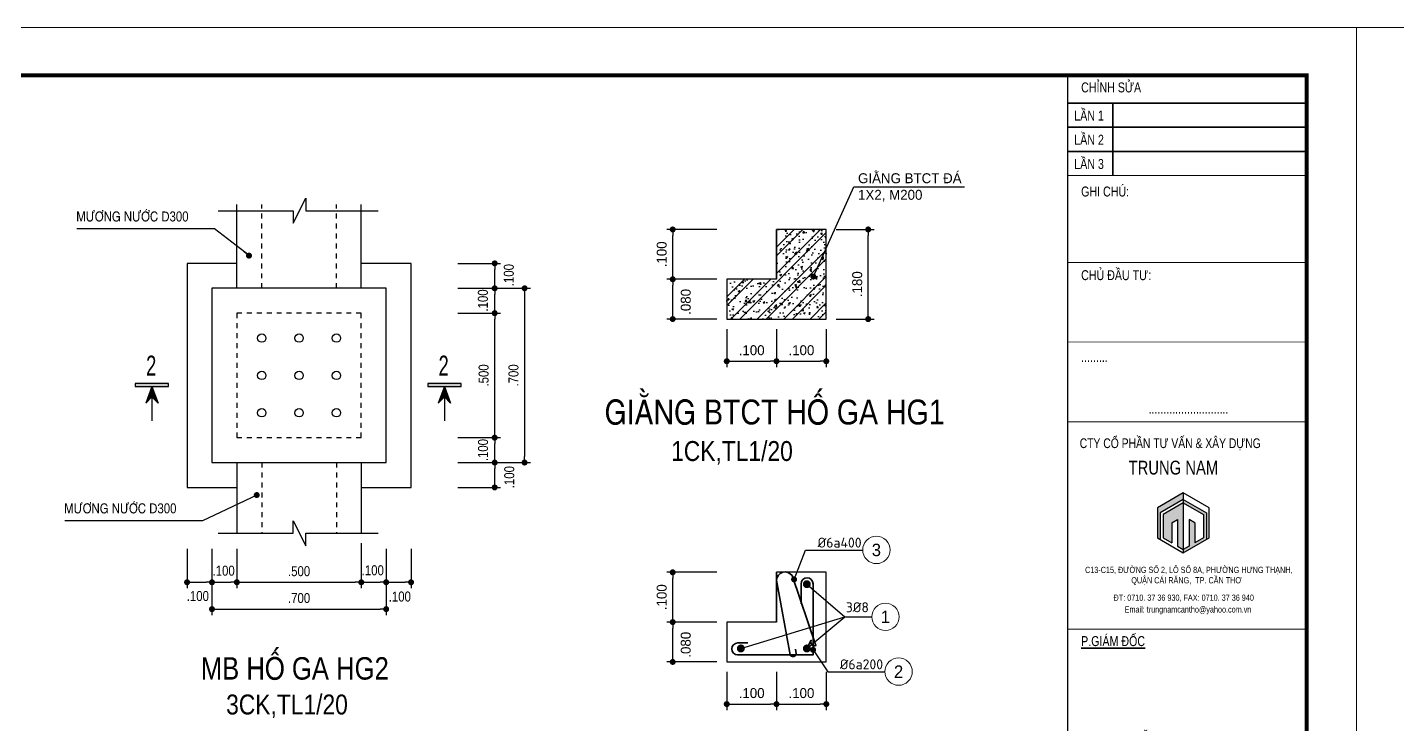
# Model space of a CAD drawing. Header units: millimetres. Extents: x -341 to 79, y 65 to 137.
# Drawn here: x -199.92 to -172.39, y 80.32 to 94.32 of the extents above; entities that cross this region are included whole.
import ezdxf
from ezdxf.enums import TextEntityAlignment as Align

# ---------------------------------------------------------------- set-up
doc = ezdxf.new("R2010")
doc.units = ezdxf.units.MM
doc.header["$LTSCALE"] = 0.3
doc.header["$MEASUREMENT"] = 0
doc.linetypes.add('HIDDEN', pattern=[0.375, 0.25, -0.125])
doc.layers.get('0').update_dxf_attribs({"linetype": 'CONTINUOUS', "lineweight": 13})
doc.layers.get('DEFPOINTS').update_dxf_attribs({"linetype": 'CONTINUOUS', "lineweight": 13})
for name, color, linetype, lineweight in [('CAYXANH', 84, 'CONTINUOUS', 9), ('KICH THUOC', 1, 'CONTINUOUS', 9), ('N_THUA', 8, 'CONTINUOUS', 9), ('THOATNUOC', 4, 'CONTINUOUS', 35)]:
    doc.layers.add(name, color=color, linetype=linetype, lineweight=lineweight)
for name, color, linetype in [('COBAN 61', 61, 'CONTINUOUS'), ('DIM252', 8, 'CONTINUOUS'), ('HATCH', 8, 'CONTINUOUS'), ('LAYER 7', 7, 'CONTINUOUS'), ('LAYER1', 1, 'CONTINUOUS'), ('Layer10', 6, 'CONTINUOUS'), ('LAYER5', 5, 'CONTINUOUS'), ('LAYER7', 7, 'CONTINUOUS'), ('LAYER8', 8, 'CONTINUOUS')]:
    doc.layers.add(name, color=color, linetype=linetype)
doc.styles.add('AVO', font='VAVON.TTF')
doc.styles.add('HELVE-KT', font='VHELVCN.TTF')
doc.styles.add('ISO', font='isocpeur.ttf')
doc.styles.add('VNI - HELVE', font='VBOOKMN.TTF', dxfattribs={"width": 0.8})
doc.styles.add('VNIHC2', font='VHELVCN.TTF', dxfattribs={"width": 0.8})
doc.dimstyles.new('1-20', dxfattribs={"dimtxt": 0.2, "dimasz": 0.12, "dimexe": 0.12, "dimexo": 0.2, "dimgap": 0.12, "dimtad": 1, "dimdec": 3, "dimlfac": 0.2, "dimzin": 4, "dimdsep": 46, "dimtxsty": 'HELVE-KT', "dimblk1": 'DOT', "dimblk2": 'DOT', "dimsah": 1, "dimcen": -0.18, "dimadec": 3, "dimazin": 0, "dimtfac": 1, "dimtdec": 3, "dimtmove": 2, "dimatfit": 3, "dimldrblk": 'DOT', "dimfxl": 0, "dimtolj": 1, "dimtzin": 4, "dimarcsym": 0})
doc.dimstyles.new('1-400', dxfattribs={"dimtxt": 0.2, "dimasz": 0.12, "dimexe": 0.12, "dimexo": 0.2, "dimgap": 0.12, "dimtad": 1, "dimdec": 3, "dimlfac": 4, "dimzin": 4, "dimdsep": 46, "dimtxsty": 'HELVE-KT', "dimblk1": 'DOT', "dimblk2": 'DOT', "dimsah": 1, "dimcen": -0.18, "dimadec": 3, "dimazin": 0, "dimtfac": 1, "dimtdec": 3, "dimtmove": 2, "dimatfit": 3, "dimldrblk": 'DOT', "dimfxl": 0, "dimtolj": 1, "dimtzin": 4, "dimarcsym": 0})
doc.dimstyles.new('Copy of 1-10', dxfattribs={"dimtxt": 0.2, "dimasz": 0.12, "dimexe": 0.12, "dimexo": 0.2, "dimgap": 0.12, "dimtad": 1, "dimdec": 3, "dimlfac": 0.1, "dimzin": 4, "dimdsep": 46, "dimtxsty": 'Standard', "dimblk1": 'DOT', "dimblk2": 'DOT', "dimsah": 1, "dimcen": -0.18, "dimadec": 3, "dimazin": 0, "dimtfac": 1, "dimtdec": 3, "dimtmove": 2, "dimatfit": 3, "dimldrblk": 'DOT', "dimfxl": 0, "dimtolj": 1, "dimtzin": 4, "dimarcsym": 0})

# ---------------------------------------------------------------- blocks, each defined once
blk = doc.blocks.new('_DOT')
at = {"color": 0, "linetype": 'ByBlock'}
blk.add_line((-0.5, 0), (-1, 0), dxfattribs=at)
at = {"color": 0, "linetype": 'ByBlock', "const_width": 0.5}
blk.add_lwpolyline([(-0.25, 0, 1), (0.25, 0, 1)], format="xyb", close=True, dxfattribs=at)
blk = doc.blocks.new('*D112')
at = {"layer": 'DEFPOINTS', "color": 0, "linetype": 'Continuous', "lineweight": -2, "ltscale": 0.08}
for p in [(-196.711, 84.05), (-196.211, 84.05), (-196.211, 83.178)]:
    blk.add_point(p, dxfattribs=at)
at = {"layer": 'LAYER1', "color": 0, "linetype": 'Continuous', "lineweight": -2, "ltscale": 0.08}
for p, q in [((-196.711, 83.85), (-196.711, 83.058)), ((-196.211, 83.85), (-196.211, 83.058)), ((-196.591, 83.178), (-196.331, 83.178))]:
    blk.add_line(p, q, dxfattribs=at)
at = {"layer": 'LAYER1', "color": 0, "linetype": 'Continuous', "lineweight": -2, "ltscale": 0.08, "xscale": 0.12, "yscale": 0.12, "zscale": 0.12, "rotation": 180}
blk.add_blockref('_DOT', (-196.711, 83.178), dxfattribs=at)
at = {"layer": 'LAYER1', "color": 0, "linetype": 'Continuous', "lineweight": -2, "ltscale": 0.08, "xscale": 0.12, "yscale": 0.12, "zscale": 0.12}
blk.add_blockref('_DOT', (-196.211, 83.178), dxfattribs=at)
at = {"layer": 'LAYER1', "color": 0, "linetype": 'Continuous', "ltscale": 0.08, "insert": (-196.495, 82.901), "char_height": 0.2, "attachment_point": 5, "style": 'HELVE-KT'}
blk.add_mtext('\\A1;.100', dxfattribs=at)
blk = doc.blocks.new('*D113')
at = {"layer": 'DEFPOINTS', "color": 0, "linetype": 'Continuous', "lineweight": -2, "ltscale": 0.08}
for p in [(-196.211, 84.05), (-195.711, 84.05), (-195.711, 83.178)]:
    blk.add_point(p, dxfattribs=at)
at = {"layer": 'LAYER1', "color": 0, "linetype": 'Continuous', "lineweight": -2, "ltscale": 0.08}
for p, q in [((-196.211, 83.85), (-196.211, 83.058)), ((-195.711, 83.85), (-195.711, 83.058)), ((-196.091, 83.178), (-195.831, 83.178))]:
    blk.add_line(p, q, dxfattribs=at)
at = {"layer": 'LAYER1', "color": 0, "linetype": 'Continuous', "lineweight": -2, "ltscale": 0.08, "xscale": 0.12, "yscale": 0.12, "zscale": 0.12, "rotation": 180}
blk.add_blockref('_DOT', (-196.211, 83.178), dxfattribs=at)
at = {"layer": 'LAYER1', "color": 0, "linetype": 'Continuous', "lineweight": -2, "ltscale": 0.08, "xscale": 0.12, "yscale": 0.12, "zscale": 0.12}
blk.add_blockref('_DOT', (-195.711, 83.178), dxfattribs=at)
at = {"layer": 'LAYER1', "color": 0, "linetype": 'Continuous', "ltscale": 0.08, "insert": (-195.977, 83.41), "char_height": 0.2, "attachment_point": 5, "style": 'HELVE-KT'}
blk.add_mtext('\\A1;.100', dxfattribs=at)
blk = doc.blocks.new('*D166')
at = {"layer": 'DEFPOINTS', "color": 0, "linetype": 'Continuous', "lineweight": -2, "ltscale": 0.08}
for p in [(-195.711, 84.05), (-193.211, 84.162), (-193.211, 83.178)]:
    blk.add_point(p, dxfattribs=at)
at = {"layer": 'LAYER1', "color": 0, "linetype": 'Continuous', "lineweight": -2, "ltscale": 0.08}
for p, q in [((-195.711, 83.85), (-195.711, 83.058)), ((-193.211, 83.962), (-193.211, 83.058)), ((-195.591, 83.178), (-193.331, 83.178))]:
    blk.add_line(p, q, dxfattribs=at)
at = {"layer": 'LAYER1', "color": 0, "linetype": 'Continuous', "lineweight": -2, "ltscale": 0.08, "xscale": 0.12, "yscale": 0.12, "zscale": 0.12, "rotation": 180}
blk.add_blockref('_DOT', (-195.711, 83.178), dxfattribs=at)
at = {"layer": 'LAYER1', "color": 0, "linetype": 'Continuous', "lineweight": -2, "ltscale": 0.08, "xscale": 0.12, "yscale": 0.12, "zscale": 0.12}
blk.add_blockref('_DOT', (-193.211, 83.178), dxfattribs=at)
at = {"layer": 'LAYER1', "color": 0, "linetype": 'Continuous', "ltscale": 0.08, "insert": (-194.461, 83.4), "char_height": 0.2, "attachment_point": 5, "style": 'HELVE-KT'}
blk.add_mtext('\\A1;.500', dxfattribs=at)
blk = doc.blocks.new('*D167')
at = {"layer": 'DEFPOINTS', "color": 0, "linetype": 'Continuous', "lineweight": -2, "ltscale": 0.08}
for p in [(-193.211, 84.162), (-192.711, 84.05), (-192.711, 83.178)]:
    blk.add_point(p, dxfattribs=at)
at = {"layer": 'LAYER1', "color": 0, "linetype": 'Continuous', "lineweight": -2, "ltscale": 0.08}
for p, q in [((-193.211, 83.962), (-193.211, 83.058)), ((-192.711, 83.85), (-192.711, 83.058)), ((-193.091, 83.178), (-192.831, 83.178))]:
    blk.add_line(p, q, dxfattribs=at)
at = {"layer": 'LAYER1', "color": 0, "linetype": 'Continuous', "lineweight": -2, "ltscale": 0.08, "xscale": 0.12, "yscale": 0.12, "zscale": 0.12, "rotation": 180}
blk.add_blockref('_DOT', (-193.211, 83.178), dxfattribs=at)
at = {"layer": 'LAYER1', "color": 0, "linetype": 'Continuous', "lineweight": -2, "ltscale": 0.08, "xscale": 0.12, "yscale": 0.12, "zscale": 0.12}
blk.add_blockref('_DOT', (-192.711, 83.178), dxfattribs=at)
at = {"layer": 'LAYER1', "color": 0, "linetype": 'Continuous', "ltscale": 0.08, "insert": (-192.98, 83.418), "char_height": 0.2, "attachment_point": 5, "style": 'HELVE-KT'}
blk.add_mtext('\\A1;.100', dxfattribs=at)
blk = doc.blocks.new('*D114')
at = {"layer": 'DEFPOINTS', "color": 0, "linetype": 'Continuous', "lineweight": -2, "ltscale": 0.08}
for p in [(-192.711, 84.05), (-192.211, 84.05), (-192.211, 83.178)]:
    blk.add_point(p, dxfattribs=at)
at = {"layer": 'LAYER1', "color": 0, "linetype": 'Continuous', "lineweight": -2, "ltscale": 0.08}
for p, q in [((-192.711, 83.85), (-192.711, 83.058)), ((-192.211, 83.85), (-192.211, 83.058)), ((-192.591, 83.178), (-192.331, 83.178))]:
    blk.add_line(p, q, dxfattribs=at)
at = {"layer": 'LAYER1', "color": 0, "linetype": 'Continuous', "lineweight": -2, "ltscale": 0.08, "xscale": 0.12, "yscale": 0.12, "zscale": 0.12, "rotation": 180}
blk.add_blockref('_DOT', (-192.711, 83.178), dxfattribs=at)
at = {"layer": 'LAYER1', "color": 0, "linetype": 'Continuous', "lineweight": -2, "ltscale": 0.08, "xscale": 0.12, "yscale": 0.12, "zscale": 0.12}
blk.add_blockref('_DOT', (-192.211, 83.178), dxfattribs=at)
at = {"layer": 'LAYER1', "color": 0, "linetype": 'Continuous', "ltscale": 0.08, "insert": (-192.437, 82.89), "char_height": 0.2, "attachment_point": 5, "style": 'HELVE-KT'}
blk.add_mtext('\\A1;.100', dxfattribs=at)
blk = doc.blocks.new('*D115')
at = {"layer": 'DEFPOINTS', "color": 0, "linetype": 'Continuous', "lineweight": -2, "ltscale": 0.08}
for p in [(-196.211, 83.299), (-192.711, 83.299), (-192.711, 82.638)]:
    blk.add_point(p, dxfattribs=at)
at = {"layer": 'LAYER1', "color": 0, "linetype": 'Continuous', "lineweight": -2, "ltscale": 0.08}
for p, q in [((-196.211, 83.099), (-196.211, 82.518)), ((-192.711, 83.099), (-192.711, 82.518)), ((-196.091, 82.638), (-192.831, 82.638))]:
    blk.add_line(p, q, dxfattribs=at)
at = {"layer": 'LAYER1', "color": 0, "linetype": 'Continuous', "lineweight": -2, "ltscale": 0.08, "xscale": 0.12, "yscale": 0.12, "zscale": 0.12, "rotation": 180}
blk.add_blockref('_DOT', (-196.211, 82.638), dxfattribs=at)
at = {"layer": 'LAYER1', "color": 0, "linetype": 'Continuous', "lineweight": -2, "ltscale": 0.08, "xscale": 0.12, "yscale": 0.12, "zscale": 0.12}
blk.add_blockref('_DOT', (-192.711, 82.638), dxfattribs=at)
at = {"layer": 'LAYER1', "color": 0, "linetype": 'Continuous', "ltscale": 0.08, "insert": (-194.461, 82.86), "char_height": 0.2, "attachment_point": 5, "style": 'HELVE-KT'}
blk.add_mtext('\\A1;.700', dxfattribs=at)
blk = doc.blocks.new('*D116')
at = {"layer": 'DEFPOINTS', "color": 0, "linetype": 'Continuous', "lineweight": -2, "ltscale": 0.08}
for p in [(-191.47, 85.583), (-190.531, 85.583), (-191.47, 85.083)]:
    blk.add_point(p, dxfattribs=at)
at = {"layer": 'LAYER1', "color": 0, "linetype": 'Continuous', "lineweight": -2, "ltscale": 0.08}
for p, q in [((-191.27, 85.583), (-190.411, 85.583)), ((-190.531, 85.203), (-190.531, 85.463)), ((-191.27, 85.083), (-190.411, 85.083))]:
    blk.add_line(p, q, dxfattribs=at)
at = {"layer": 'LAYER1', "color": 0, "linetype": 'Continuous', "lineweight": -2, "ltscale": 0.08, "xscale": 0.12, "yscale": 0.12, "zscale": 0.12}
for p, rotation in [((-190.531, 85.583), 90), ((-190.531, 85.083), 270)]:
    blk.add_blockref('_DOT', p, dxfattribs=dict(at, rotation=rotation))
at = {"layer": 'LAYER1', "color": 0, "linetype": 'Continuous', "ltscale": 0.08, "insert": (-190.237, 85.29), "char_height": 0.2, "attachment_point": 5, "rotation": 90, "style": 'HELVE-KT'}
blk.add_mtext('\\A1;.100', dxfattribs=at)
blk = doc.blocks.new('*D117')
at = {"layer": 'DEFPOINTS', "color": 0, "linetype": 'Continuous', "lineweight": -2, "ltscale": 0.08}
for p in [(-191.47, 86.083), (-190.531, 86.083), (-191.47, 85.583)]:
    blk.add_point(p, dxfattribs=at)
at = {"layer": 'LAYER1', "color": 0, "linetype": 'Continuous', "lineweight": -2, "ltscale": 0.08}
for p, q in [((-191.27, 86.083), (-190.411, 86.083)), ((-190.531, 85.703), (-190.531, 85.963)), ((-191.27, 85.583), (-190.411, 85.583))]:
    blk.add_line(p, q, dxfattribs=at)
at = {"layer": 'LAYER1', "color": 0, "linetype": 'Continuous', "lineweight": -2, "ltscale": 0.08, "xscale": 0.12, "yscale": 0.12, "zscale": 0.12}
for p, rotation in [((-190.531, 86.083), 90), ((-190.531, 85.583), 270)]:
    blk.add_blockref('_DOT', p, dxfattribs=dict(at, rotation=rotation))
at = {"layer": 'LAYER1', "color": 0, "linetype": 'Continuous', "ltscale": 0.08, "insert": (-190.765, 85.833), "char_height": 0.2, "attachment_point": 5, "rotation": 90, "style": 'HELVE-KT'}
blk.add_mtext('\\A1;.100', dxfattribs=at)
blk = doc.blocks.new('*D118')
at = {"layer": 'DEFPOINTS', "color": 0, "linetype": 'Continuous', "lineweight": -2, "ltscale": 0.08}
for p in [(-191.47, 88.583), (-190.531, 88.583), (-191.47, 86.083)]:
    blk.add_point(p, dxfattribs=at)
at = {"layer": 'LAYER1', "color": 0, "linetype": 'Continuous', "lineweight": -2, "ltscale": 0.08}
for p, q in [((-191.27, 88.583), (-190.411, 88.583)), ((-190.531, 86.203), (-190.531, 88.463)), ((-191.27, 86.083), (-190.411, 86.083))]:
    blk.add_line(p, q, dxfattribs=at)
at = {"layer": 'LAYER1', "color": 0, "linetype": 'Continuous', "lineweight": -2, "ltscale": 0.08, "xscale": 0.12, "yscale": 0.12, "zscale": 0.12}
for p, rotation in [((-190.531, 88.583), 90), ((-190.531, 86.083), 270)]:
    blk.add_blockref('_DOT', p, dxfattribs=dict(at, rotation=rotation))
at = {"layer": 'LAYER1', "color": 0, "linetype": 'Continuous', "ltscale": 0.08, "insert": (-190.753, 87.333), "char_height": 0.2, "attachment_point": 5, "rotation": 90, "style": 'HELVE-KT'}
blk.add_mtext('\\A1;.500', dxfattribs=at)
blk = doc.blocks.new('*D119')
at = {"layer": 'DEFPOINTS', "color": 0, "linetype": 'Continuous', "lineweight": -2, "ltscale": 0.08}
for p in [(-191.47, 89.083), (-190.531, 89.083), (-191.47, 88.583)]:
    blk.add_point(p, dxfattribs=at)
at = {"layer": 'LAYER1', "color": 0, "linetype": 'Continuous', "lineweight": -2, "ltscale": 0.08}
for p, q in [((-191.27, 89.083), (-190.411, 89.083)), ((-190.531, 88.703), (-190.531, 88.963)), ((-191.27, 88.583), (-190.411, 88.583))]:
    blk.add_line(p, q, dxfattribs=at)
at = {"layer": 'LAYER1', "color": 0, "linetype": 'Continuous', "lineweight": -2, "ltscale": 0.08, "xscale": 0.12, "yscale": 0.12, "zscale": 0.12}
for p, rotation in [((-190.531, 89.083), 90), ((-190.531, 88.583), 270)]:
    blk.add_blockref('_DOT', p, dxfattribs=dict(at, rotation=rotation))
at = {"layer": 'LAYER1', "color": 0, "linetype": 'Continuous', "ltscale": 0.08, "insert": (-190.767, 88.839), "char_height": 0.2, "attachment_point": 5, "rotation": 90, "style": 'HELVE-KT'}
blk.add_mtext('\\A1;.100', dxfattribs=at)
blk = doc.blocks.new('*D120')
at = {"layer": 'DEFPOINTS', "color": 0, "linetype": 'Continuous', "lineweight": -2, "ltscale": 0.08}
for p in [(-191.47, 89.583), (-190.531, 89.583), (-191.47, 89.083)]:
    blk.add_point(p, dxfattribs=at)
at = {"layer": 'LAYER1', "color": 0, "linetype": 'Continuous', "lineweight": -2, "ltscale": 0.08}
for p, q in [((-191.27, 89.583), (-190.411, 89.583)), ((-190.531, 89.203), (-190.531, 89.463)), ((-191.27, 89.083), (-190.411, 89.083))]:
    blk.add_line(p, q, dxfattribs=at)
at = {"layer": 'LAYER1', "color": 0, "linetype": 'Continuous', "lineweight": -2, "ltscale": 0.08, "xscale": 0.12, "yscale": 0.12, "zscale": 0.12}
for p, rotation in [((-190.531, 89.583), 90), ((-190.531, 89.083), 270)]:
    blk.add_blockref('_DOT', p, dxfattribs=dict(at, rotation=rotation))
at = {"layer": 'LAYER1', "color": 0, "linetype": 'Continuous', "ltscale": 0.08, "insert": (-190.246, 89.348), "char_height": 0.2, "attachment_point": 5, "rotation": 90, "style": 'HELVE-KT'}
blk.add_mtext('\\A1;.100', dxfattribs=at)
blk = doc.blocks.new('*D121')
at = {"layer": 'DEFPOINTS', "color": 0, "linetype": 'Continuous', "lineweight": -2, "ltscale": 0.08}
for p in [(-190.633, 89.083), (-190.633, 85.583), (-189.93, 85.583)]:
    blk.add_point(p, dxfattribs=at)
at = {"layer": 'LAYER1', "color": 0, "linetype": 'Continuous', "lineweight": -2, "ltscale": 0.08}
for p, q in [((-190.433, 89.083), (-189.81, 89.083)), ((-189.93, 88.963), (-189.93, 85.703)), ((-190.433, 85.583), (-189.81, 85.583))]:
    blk.add_line(p, q, dxfattribs=at)
at = {"layer": 'LAYER1', "color": 0, "linetype": 'Continuous', "lineweight": -2, "ltscale": 0.08, "xscale": 0.12, "yscale": 0.12, "zscale": 0.12}
for p, rotation in [((-189.93, 89.083), 90), ((-189.93, 85.583), 270)]:
    blk.add_blockref('_DOT', p, dxfattribs=dict(at, rotation=rotation))
at = {"layer": 'LAYER1', "color": 0, "linetype": 'Continuous', "ltscale": 0.08, "insert": (-190.152, 87.333), "char_height": 0.2, "attachment_point": 5, "rotation": 90, "style": 'HELVE-KT'}
blk.add_mtext('\\A1;.700', dxfattribs=at)
blk = doc.blocks.new('*D168')
at = {"layer": 'DEFPOINTS', "color": 0, "lineweight": -2}
for p in [(-185.868, 88.465), (-184.868, 88.465), (-184.868, 87.618)]:
    blk.add_point(p, dxfattribs=at)
at = {"layer": 'LAYER1', "color": 0, "lineweight": -2}
for p, q in [((-185.868, 88.265), (-185.868, 87.498)), ((-184.868, 88.265), (-184.868, 87.498)), ((-185.748, 87.618), (-184.988, 87.618))]:
    blk.add_line(p, q, dxfattribs=at)
at = {"layer": 'LAYER1', "color": 0, "lineweight": -2, "xscale": 0.12, "yscale": 0.12, "zscale": 0.12, "rotation": 180}
blk.add_blockref('_DOT', (-185.868, 87.618), dxfattribs=at)
at = {"layer": 'LAYER1', "color": 0, "lineweight": -2, "xscale": 0.12, "yscale": 0.12, "zscale": 0.12}
blk.add_blockref('_DOT', (-184.868, 87.618), dxfattribs=at)
at = {"layer": 'LAYER1', "color": 0, "insert": (-185.368, 87.838), "char_height": 0.2, "attachment_point": 5}
blk.add_mtext('\\A1;.100', dxfattribs=at)
blk = doc.blocks.new('*D169')
at = {"layer": 'DEFPOINTS', "color": 0, "lineweight": -2}
for p in [(-184.868, 88.465), (-183.868, 88.465), (-183.868, 87.618)]:
    blk.add_point(p, dxfattribs=at)
at = {"layer": 'LAYER1', "color": 0, "lineweight": -2}
for p, q in [((-184.868, 88.265), (-184.868, 87.498)), ((-183.868, 88.265), (-183.868, 87.498)), ((-184.748, 87.618), (-183.988, 87.618))]:
    blk.add_line(p, q, dxfattribs=at)
at = {"layer": 'LAYER1', "color": 0, "lineweight": -2, "xscale": 0.12, "yscale": 0.12, "zscale": 0.12, "rotation": 180}
blk.add_blockref('_DOT', (-184.868, 87.618), dxfattribs=at)
at = {"layer": 'LAYER1', "color": 0, "lineweight": -2, "xscale": 0.12, "yscale": 0.12, "zscale": 0.12}
blk.add_blockref('_DOT', (-183.868, 87.618), dxfattribs=at)
at = {"layer": 'LAYER1', "color": 0, "insert": (-184.368, 87.838), "char_height": 0.2, "attachment_point": 5}
blk.add_mtext('\\A1;.100', dxfattribs=at)
blk = doc.blocks.new('*D152')
at = {"layer": 'DEFPOINTS', "color": 0, "lineweight": -2}
for p in [(-186.954, 89.265), (-185.868, 89.265), (-185.868, 88.465)]:
    blk.add_point(p, dxfattribs=at)
at = {"layer": 'LAYER1', "color": 0, "lineweight": -2}
for p, q in [((-186.068, 89.265), (-187.074, 89.265)), ((-186.954, 88.585), (-186.954, 89.145)), ((-186.068, 88.465), (-187.074, 88.465))]:
    blk.add_line(p, q, dxfattribs=at)
at = {"layer": 'LAYER1', "color": 0, "lineweight": -2, "xscale": 0.12, "yscale": 0.12, "zscale": 0.12}
for p, rotation in [((-186.954, 89.265), 90), ((-186.954, 88.465), 270)]:
    blk.add_blockref('_DOT', p, dxfattribs=dict(at, rotation=rotation))
at = {"layer": 'LAYER1', "color": 0, "insert": (-186.691, 88.81), "char_height": 0.2, "attachment_point": 5, "rotation": 90}
blk.add_mtext('\\A1;.080', dxfattribs=at)
blk = doc.blocks.new('*D153')
at = {"layer": 'DEFPOINTS', "color": 0, "lineweight": -2}
for p in [(-186.954, 90.265), (-185.868, 90.265), (-185.868, 89.265)]:
    blk.add_point(p, dxfattribs=at)
at = {"layer": 'LAYER1', "color": 0, "lineweight": -2}
for p, q in [((-186.068, 90.265), (-187.074, 90.265)), ((-186.954, 89.385), (-186.954, 90.145)), ((-186.068, 89.265), (-187.074, 89.265))]:
    blk.add_line(p, q, dxfattribs=at)
at = {"layer": 'LAYER1', "color": 0, "lineweight": -2, "xscale": 0.12, "yscale": 0.12, "zscale": 0.12}
for p, rotation in [((-186.954, 90.265), 90), ((-186.954, 89.265), 270)]:
    blk.add_blockref('_DOT', p, dxfattribs=dict(at, rotation=rotation))
at = {"layer": 'LAYER1', "color": 0, "insert": (-187.174, 89.765), "char_height": 0.2, "attachment_point": 5, "rotation": 90}
blk.add_mtext('\\A1;.100', dxfattribs=at)
blk = doc.blocks.new('*D154')
at = {"layer": 'DEFPOINTS', "color": 0, "lineweight": -2}
for p in [(-183.868, 90.265), (-183.026, 90.265), (-183.868, 88.465)]:
    blk.add_point(p, dxfattribs=at)
at = {"layer": 'LAYER1', "color": 0, "lineweight": -2}
for p, q in [((-183.668, 90.265), (-182.906, 90.265)), ((-183.026, 88.585), (-183.026, 90.145)), ((-183.668, 88.465), (-182.906, 88.465))]:
    blk.add_line(p, q, dxfattribs=at)
at = {"layer": 'LAYER1', "color": 0, "lineweight": -2, "xscale": 0.12, "yscale": 0.12, "zscale": 0.12}
for p, rotation in [((-183.026, 90.265), 90), ((-183.026, 88.465), 270)]:
    blk.add_blockref('_DOT', p, dxfattribs=dict(at, rotation=rotation))
at = {"layer": 'LAYER1', "color": 0, "insert": (-183.246, 89.165), "char_height": 0.2, "attachment_point": 5, "rotation": 90}
blk.add_mtext('\\A1;.180', dxfattribs=at)
blk = doc.blocks.new('*D170')
at = {"layer": 'DEFPOINTS', "color": 0, "lineweight": -2}
for p in [(-185.868, 81.578), (-184.868, 81.578), (-184.868, 80.731)]:
    blk.add_point(p, dxfattribs=at)
at = {"layer": 'LAYER1', "color": 0, "lineweight": -2}
for p, q in [((-185.868, 81.378), (-185.868, 80.611)), ((-184.868, 81.378), (-184.868, 80.611)), ((-185.748, 80.731), (-184.988, 80.731))]:
    blk.add_line(p, q, dxfattribs=at)
at = {"layer": 'LAYER1', "color": 0, "lineweight": -2, "xscale": 0.12, "yscale": 0.12, "zscale": 0.12, "rotation": 180}
blk.add_blockref('_DOT', (-185.868, 80.731), dxfattribs=at)
at = {"layer": 'LAYER1', "color": 0, "lineweight": -2, "xscale": 0.12, "yscale": 0.12, "zscale": 0.12}
blk.add_blockref('_DOT', (-184.868, 80.731), dxfattribs=at)
at = {"layer": 'LAYER1', "color": 0, "insert": (-185.368, 80.951), "char_height": 0.2, "attachment_point": 5}
blk.add_mtext('\\A1;.100', dxfattribs=at)
blk = doc.blocks.new('*D171')
at = {"layer": 'DEFPOINTS', "color": 0, "lineweight": -2}
for p in [(-184.868, 81.578), (-183.868, 81.578), (-183.868, 80.731)]:
    blk.add_point(p, dxfattribs=at)
at = {"layer": 'LAYER1', "color": 0, "lineweight": -2}
for p, q in [((-184.868, 81.378), (-184.868, 80.611)), ((-183.868, 81.378), (-183.868, 80.611)), ((-184.748, 80.731), (-183.988, 80.731))]:
    blk.add_line(p, q, dxfattribs=at)
at = {"layer": 'LAYER1', "color": 0, "lineweight": -2, "xscale": 0.12, "yscale": 0.12, "zscale": 0.12, "rotation": 180}
blk.add_blockref('_DOT', (-184.868, 80.731), dxfattribs=at)
at = {"layer": 'LAYER1', "color": 0, "lineweight": -2, "xscale": 0.12, "yscale": 0.12, "zscale": 0.12}
blk.add_blockref('_DOT', (-183.868, 80.731), dxfattribs=at)
at = {"layer": 'LAYER1', "color": 0, "insert": (-184.368, 80.951), "char_height": 0.2, "attachment_point": 5}
blk.add_mtext('\\A1;.100', dxfattribs=at)
blk = doc.blocks.new('*D97')
at = {"layer": 'DEFPOINTS', "color": 0, "lineweight": -2}
for p in [(-186.954, 82.378), (-185.868, 82.378), (-185.868, 81.578)]:
    blk.add_point(p, dxfattribs=at)
at = {"layer": 'LAYER1', "color": 0, "lineweight": -2}
for p, q in [((-186.068, 82.378), (-187.074, 82.378)), ((-186.954, 81.698), (-186.954, 82.258)), ((-186.068, 81.578), (-187.074, 81.578))]:
    blk.add_line(p, q, dxfattribs=at)
at = {"layer": 'LAYER1', "color": 0, "lineweight": -2, "xscale": 0.12, "yscale": 0.12, "zscale": 0.12}
for p, rotation in [((-186.954, 82.378), 90), ((-186.954, 81.578), 270)]:
    blk.add_blockref('_DOT', p, dxfattribs=dict(at, rotation=rotation))
at = {"layer": 'LAYER1', "color": 0, "insert": (-186.691, 81.923), "char_height": 0.2, "attachment_point": 5, "rotation": 90}
blk.add_mtext('\\A1;.080', dxfattribs=at)
blk = doc.blocks.new('*D98')
at = {"layer": 'DEFPOINTS', "color": 0, "lineweight": -2}
for p in [(-186.954, 83.378), (-185.868, 83.378), (-185.868, 82.378)]:
    blk.add_point(p, dxfattribs=at)
at = {"layer": 'LAYER1', "color": 0, "lineweight": -2}
for p, q in [((-186.068, 83.378), (-187.074, 83.378)), ((-186.954, 82.498), (-186.954, 83.258)), ((-186.068, 82.378), (-187.074, 82.378))]:
    blk.add_line(p, q, dxfattribs=at)
at = {"layer": 'LAYER1', "color": 0, "lineweight": -2, "xscale": 0.12, "yscale": 0.12, "zscale": 0.12}
for p, rotation in [((-186.954, 83.378), 90), ((-186.954, 82.378), 270)]:
    blk.add_blockref('_DOT', p, dxfattribs=dict(at, rotation=rotation))
at = {"layer": 'LAYER1', "color": 0, "insert": (-187.174, 82.878), "char_height": 0.2, "attachment_point": 5, "rotation": 90}
blk.add_mtext('\\A1;.100', dxfattribs=at)
blk = doc.blocks.new('GA')
at = {"linetype": 'Continuous', "ltscale": 0.08}
h = blk.add_hatch(color=8, dxfattribs=at)
h.paths.add_polyline_path([(158.27, 167.362), (158.27, 167.496), (157.749, 167.195), (157.749, 166.594), (157.807, 166.561), (157.807, 167.095)])
h.paths.add_polyline_path([(158.27, 167.296), (157.865, 167.062), (157.865, 166.594), (158.039, 166.494), (158.039, 166.895), (158.154, 166.962), (158.154, 166.427), (158.27, 166.36)])
blk.add_hatch(color=8, dxfattribs=at).paths.add_polyline_path([(158.502, 166.895), (158.386, 166.962), (158.386, 166.427), (158.27, 166.36), (158.27, 166.294), (158.733, 166.561), (158.733, 167.095), (158.27, 167.362), (158.27, 167.296), (158.675, 167.062), (158.675, 166.594), (158.502, 166.494)])
for p, q in [((158.27, 167.496), (158.27, 167.362)), ((158.27, 167.496), (158.27, 166.294)), ((158.27, 167.362), (157.807, 167.095)), ((158.27, 167.296), (157.865, 167.062)), ((158.27, 167.362), (158.733, 167.095)), ((158.27, 167.296), (158.27, 166.36)), ((158.27, 167.296), (158.675, 167.062)), ((157.807, 167.095), (157.807, 166.561)), ((157.865, 167.062), (157.865, 166.594)), ((158.039, 166.895), (158.154, 166.962)), ((158.039, 166.895), (158.039, 166.494)), ((158.154, 166.962), (158.154, 166.427)), ((158.502, 166.895), (158.386, 166.962)), ((158.386, 166.962), (158.386, 166.427)), ((158.502, 166.895), (158.502, 166.494)), ((158.675, 167.062), (158.675, 166.594)), ((158.733, 167.095), (158.733, 166.561))]:
    blk.add_line(p, q, dxfattribs=at)
blk.add_lwpolyline([(157.749, 166.594), (158.27, 166.294), (158.791, 166.594), (158.791, 167.195), (158.27, 167.496), (157.749, 167.195)], close=True, dxfattribs=at)
for points in [[(157.865, 166.594), (158.039, 166.494)], [(158.675, 166.594), (158.502, 166.494)], [(158.154, 166.427), (158.27, 166.36)], [(158.386, 166.427), (158.27, 166.36)]]:
    blk.add_lwpolyline(points, dxfattribs=at)
for points in [[(155.949, 153.941), (160.749, 153.941)], [(155.949, 153.594), (160.749, 153.594)], [(155.949, 152.621), (160.749, 152.621)], [(155.949, 152.274), (160.749, 152.274)]]:
    blk.add_lwpolyline(points)
at = {"layer": 'LAYER 7', "lineweight": 35}
for points in [[(155.949, 175.327), (160.749, 175.327)], [(156.853, 173.869), (156.853, 175.327)], [(155.949, 174.841), (160.749, 174.841)], [(155.949, 174.355), (160.749, 174.355)], [(155.949, 156.371), (160.749, 156.371)], [(158.666, 148.802), (158.666, 148.108)], [(159.707, 148.802), (159.707, 148.802), (159.707, 148.108)], [(159.707, 148.455), (160.749, 148.455)]]:
    blk.add_lwpolyline(points, dxfattribs=at)
at = {"layer": 'LAYER7', "const_width": 0.0278}
blk.add_lwpolyline([(160.749, 175.883), (155.949, 175.883), (155.949, 148.108), (160.749, 148.108)], close=True, dxfattribs=at)
at = {"layer": 'LAYER7'}
for points, const_width in [([(155.949, 173.869), (160.749, 173.869)], 0.0174), ([(155.949, 172.125), (160.749, 172.125)], 0.0174), ([(155.949, 170.525), (160.749, 170.525)], 0.0174), ([(155.949, 168.925), (160.749, 168.925)], 0.0212), ([(155.949, 164.759), (160.749, 164.759)], 0.0174), ([(155.949, 162.412), (160.749, 162.412)], 0.0174), ([(155.949, 161.023), (160.749, 161.023)], 0.0174), ([(155.949, 159.634), (160.749, 159.634)], 0.0174), ([(155.949, 158.246), (160.749, 158.246)], 0.0174), ([(155.949, 156.857), (160.749, 156.857)], 0.0174), ([(155.949, 151.51), (160.749, 151.51)], 0.0174), ([(155.949, 148.802), (160.749, 148.802)], 0.0174)]:
    blk.add_lwpolyline(points, dxfattribs=dict(at, const_width=const_width))
at = {"layer": 'LAYER 7', "lineweight": 35, "attachment_point": 1, "style": 'VNI - HELVE'}
for s, insert, char_height, width in [('CHÆNH SÖÛA', (156.217, 175.74), 0.2, 5.31965), ('LAÀN 1', (156.079, 175.174), 0.2, 5.31965), ('LAÀN 2', (156.079, 174.688), 0.2, 5.31965), ('LAÀN 3', (156.079, 174.202), 0.2, 5.31965), ('GHI CHUÙ:', (156.217, 173.649), 0.2, 5.31965), ('CHUÛ ÑAÀU TÖ:', (156.217, 171.969), 0.2, 5.31965), ('.........', (156.217, 170.324), 0.2, 5.31965), ('...........................', (157.571, 169.286), 0.2, 5.31965), ('{\\LP.GIAÙM ÑOÁC}', (156.217, 164.618), 0.2, 5.31965), ('KS. PHAÏM VAÊN HOAN', (156.217, 162.69), 0.2, 5.31965), ('{\\LCHUÛ NHIEÄM}', (156.217, 162.326), 0.2, 5.31965), ('KTS. TRÖÔNG BAÙ TUØNG', (156.212, 161.37), 0.2, 5.31965), ('{\\LCHUÛ TRÌ + KIEÅM}', (156.217, 160.955), 0.2, 5.31965), ('KS. PHAÏM VAÊN HOAN', (156.217, 159.912), 0.2, 5.31965), ('{\\LTHIEÁT KEÁ}', (156.217, 159.532), 0.2, 5.31965), ('KS. PHAÏM VAÊN HOAN', (156.217, 158.524), 0.2, 5.31965), ('{\\LTHEÅ HIEÄN}', (156.217, 158.179), 0.2, 5.31965), ('KS. ÑAËNG MINH VUI', (156.217, 157.177), 0.2, 5.31965), ('{\\fVNI-Helve|b0|i0|c0|p2;THIEÁT KEÁ BAÛN VEÕ THI COÂNG}', (156.707, 156.71), 0.2, 5.31965), ('{\\fVNI-Helve|b0|i0|c0|p2;TEÂN COÂNG TRÌNH}', (157.273, 156.212), 0.2, 5.31965), ('XAÂY DÖÏNG KHU NHAØ ÔÛ CHO\\PVÑV, HLV THEÅ THAO THAØNH \\PTÍCH CAO TAÏI KHU LHTDTT, \\P       TP. CAÀN THÔ', (156.192, 155.772), 0.25, 7.09083), ('{\\fVNI-Helve|b0|i0|c0|p2;HAÏNG MUÏC:}', (157.663, 153.883), 0.2, 5.31965), ('THOAÙT NÖÔÙC NGOAÏI VI', (156.489, 153.247), 0.25, 7.09083), ('{\\fVNI-Helve|b0|i0|c0|p2;ÑÒA ÑIEÅM:}', (157.754, 152.524), 0.2, 5.31965), ('{\\fVNI-Helve|b0|i0|c0|p2;.....................}', (157.72, 152.167), 0.17359, 5.31965), ('{\\fVNI-Helve|b0|i0|c0|p2;TEÂN BAÛN VEÕ}', (157.678, 151.327), 0.2, 5.31965), ('{\\fVNI-Helve|b0|i0|c0|p2;HOAØN THAØNH}', (156.785, 148.695), 0.15, 5.31965), ('{\\fVNI-Helve|b0|i0|c0|p2;.../10/2014}', (156.859, 148.43), 0.2, 5.31965), ('{\\fVNI-Helve|b0|i0|c0|p2;TN}', (159.047, 148.564), 0.2, 5.31965), ('{\\fVNI-Helve|b0|i0|c0|p2;05}', (160.129, 148.392), 0.2, 5.31965)]:
    blk.add_mtext(s, dxfattribs=dict(at, insert=insert, char_height=char_height, width=width))
at = {"layer": 'LAYER5', "attachment_point": 1, "style": 'VNI - HELVE'}
for s, insert, char_height, width in [('{\\H0.9774x;CTY COÅ PHAÀN TÖ VAÁN & XAÂY DÖÏNG} ', (156.188, 168.59), 0.19891, 4.67984), ('TRUNG NAM', (157.171, 168.142), 0.2777, 3.59296), ('{\\fVNI-Helve|b0|i0|c0|p2;C13-C15, ÑÖÔØNG SOÁ 2, LOÂ SOÁ 8A, PHÖÔØNG HÖNG THAÏNH, \\P                       QUAÄN CAÙI RAÊNG,  TP. CAÀN THÔ}', (156.296, 166.011), 0.12499, 8.0242), ('{\\fVNI-Helve|b0|i0|c0|p2;ÑT: 0710. 37 36 930, FAX: 0710. 37 36 940}', (156.868, 165.453), 0.12499, 8.0242), ('{\\fVNI-Helve|b0|i0|c0|p2;Email: trungnamcantho@yahoo.com.vn}', (157.09, 165.217), 0.12499, 8.0242)]:
    blk.add_mtext(s, dxfattribs=dict(at, insert=insert, char_height=char_height, width=width))

msp = doc.modelspace()

# ---------------------------------------------------------------- hatches: boundary and pattern name
at = {"layer": 'HATCH', "linetype": 'Continuous', "ltscale": 0.08}
h = msp.add_hatch(dxfattribs=at)
h.set_pattern_fill('AR-CONC', color=256, scale=0.05, style=0)
h.set_pattern_definition([(50, (1385.3177, -1085.42188), (0.35863009, -0.031376067), [0.0375, -0.4125]), (355, (1385.3177, -1085.42188), (-0.06937567, 0.37609607), [0.03, -0.33]), (100.4514, (1385.3476, -1085.4245), (0.28925469, 0.34471977), [0.031870095, -0.350571056]), (46.1842, (1385.3177, -1085.3219), (0.53362052, -0.08275951), [0.05625, -0.61875]), (96.6356, (1385.3622, -1085.3288), (0.46733135, 0.48705894), [0.04780514, -0.5258565]), (351.1842, (1385.3177, -1085.3219), (0.46733097, 0.4870593), [0.045, -0.495]), (21, (1385.3677, -1085.34688), (0.298453526, -0.201309445), [0.0375, -0.4125]), (326, (1385.3677, -1085.34688), (0.121657666, 0.36257502), [0.03, -0.33]), (71.4514, (1385.3926, -1085.36365), (0.420111314, 0.16126525), [0.031870095, -0.350571056]), (37.5, (1385.31771, -1085.42188), (0.006079928, 0.166446927), [0, -0.326, 0, -0.335, 0, -0.33125]), (7.5, (1385.31771, -1085.42188), (0.131534769, 0.197205856), [0, -0.191, 0, -0.3185, 0, -0.12625]), (327.5, (1385.20621, -1085.42188), (0.266911218, -0.011277436), [0, -0.125, 0, -0.39, 0, -0.5175]), (317.5, (1385.15621, -1085.42188), (0.291593085, 0.05005249), [0, -0.1625, 0, -0.259, 0, -0.3675])])
h.paths.add_polyline_path([(-183.8675, 90.2649), (-184.8675, 90.2649), (-184.8675, 89.8849), (-184.8675, 89.2651), (-185.8675, 89.2649), (-185.8675, 88.4649), (-183.8675, 88.4649)])
at = {"layer": 'LAYER7', "linetype": 'Continuous', "ltscale": 0.08}
for points in [[(-197.417, 87.1081), (-197.5412, 86.7754), (-197.417, 86.9017), (-197.2927, 86.7754)], [(-191.5421, 87.1081), (-191.6663, 86.7754), (-191.5421, 86.9017), (-191.4178, 86.7754)]]:
    msp.add_hatch(color=256, dxfattribs=at).paths.add_polyline_path(points)
at = {"layer": 'N_THUA', "linetype": 'ByBlock'}
h = msp.add_hatch(dxfattribs=at)
h.set_pattern_fill('ANSI32', color=256, style=0)
h.set_pattern_definition([(45, (1385.3177, -1085.42188), (-0.26516504, 0.26516504), []), (45, (1385.4945, -1085.42188), (-0.26516504, 0.26516504), [])])
h.paths.add_polyline_path([(-183.8675, 90.2649), (-184.8675, 90.2649), (-184.8675, 89.8849), (-184.8675, 89.2651), (-185.8675, 89.2649), (-185.8675, 88.4649), (-183.8675, 88.4649)])

# ---------------------------------------------------------------- linework, layer by layer
at = {"layer": 'CAYXANH'}
for centre in [(-182.8614, 83.8278), (-182.6796, 82.4839), (-182.4155, 81.383)]:
    msp.add_ellipse(centre, major_axis=(-0.1945, 0.1945), ratio=1, start_param=4.7123889, end_param=10.9955742, dxfattribs=at)
at = {"layer": 'COBAN 61'}
for points in [[(-195.7111, 89.0834), (-195.7111, 90.769)], [(-193.2111, 89.0834), (-193.2111, 90.769)], [(-195.7111, 85.5834), (-195.7111, 84.1623)], [(-193.2111, 85.5834), (-193.2111, 84.1623)]]:
    msp.add_lwpolyline(points, dxfattribs=at)
at = {"layer": 'COBAN 61', "linetype": 'Continuous', "ltscale": 0.08}
for points in [[(-185.8675, 88.4649), (-183.8675, 88.4649), (-183.8675, 90.2649), (-184.8675, 90.2649), (-184.8675, 89.2651), (-185.8675, 89.2649), (-185.8675, 88.4649)], [(-185.8675, 81.5782), (-183.8675, 81.5782), (-183.8675, 83.3782), (-184.8675, 83.3782), (-184.8675, 82.3784), (-185.8675, 82.3782), (-185.8675, 81.5782)]]:
    msp.add_lwpolyline(points, dxfattribs=at)
at = {"layer": 'COBAN 61'}
msp.add_lwpolyline([(-196.2111, 89.0834), (-196.2111, 85.5834), (-192.7111, 85.5834), (-192.7111, 89.0834)], close=True, dxfattribs=at)
at = {"layer": 'DEFPOINTS', "linetype": 'Continuous', "ltscale": 0.08}
for points in [[(-215.2157, 64.6235), (-173.2157, 64.6235), (-173.2157, 94.3235), (-215.2157, 94.3235)], [(-173.2157, 64.6235), (-131.2157, 64.6235), (-131.2157, 94.3235), (-173.2157, 94.3235)]]:
    msp.add_lwpolyline(points, close=True, dxfattribs=at)
at = {"layer": 'DIM252', "linetype": 'Continuous', "ltscale": 0.08}
for points in [[(-184.8675, 89.2651), (-184.8675, 90.2649)], [(-184.8675, 82.3784), (-184.8675, 83.3782)]]:
    msp.add_lwpolyline(points, dxfattribs=at)
at = {"layer": 'LAYER1', "linetype": 'Continuous', "ltscale": 0.08}
for points in [[(-197.7517, 87.1081), (-197.0822, 87.1081), (-197.0822, 87.1704), (-197.7517, 87.1704)], [(-191.8768, 87.1081), (-191.2073, 87.1081), (-191.2073, 87.1704), (-191.8768, 87.1704)]]:
    msp.add_lwpolyline(points, close=True, dxfattribs=at)
at = {"layer": 'LAYER1', "linetype": 'Continuous', "ltscale": 0.08, "const_width": 0.08}
for points in [[(-184.2988, 83.1403, 1), (-184.2188, 83.1403, 1)], [(-185.6245, 81.8486, 1), (-185.5445, 81.8486, 1)], [(-184.2988, 81.8486, 1), (-184.2188, 81.8486, 1)]]:
    msp.add_lwpolyline(points, format="xyb", close=True, dxfattribs=at)
at = {"layer": 'LAYER1', "linetype": 'Continuous', "ltscale": 0.08}
for points in [[(-197.7517, 87.1081), (-197.7517, 87.1704), (-197.0822, 87.1081), (-197.0822, 87.1704)], [(-191.8768, 87.1081), (-191.8768, 87.1704), (-191.2073, 87.1081), (-191.2073, 87.1704)]]:
    msp.add_solid(points, dxfattribs=at)
at = {"layer": 'LAYER7', "linetype": 'Continuous', "const_width": 0.08}
msp.add_lwpolyline([(-174.2157, 93.3609), (-213.4157, 93.3609), (-213.4157, 65.586), (-174.2157, 65.586)], close=True, dxfattribs=at)
at = {"layer": 'LAYER7', "elevation": -0.3}
for points in [[(-196.0838, 90.6405), (-194.5778, 90.6405), (-194.5778, 90.3884), (-194.3256, 90.8927), (-194.3256, 90.6405), (-192.8716, 90.6405)], [(-196.0838, 84.1623), (-194.5778, 84.1623), (-194.5778, 84.4145), (-194.3256, 83.9101), (-194.3256, 84.1623), (-192.8716, 84.1623)]]:
    msp.add_lwpolyline(points, dxfattribs=at)
at = {"layer": 'LAYER7', "ltscale": 0.2}
for points in [[(-195.7111, 89.5834), (-196.7111, 89.5834), (-196.7111, 85.0834), (-195.7111, 85.0834)], [(-193.2111, 85.0834), (-192.2111, 85.0834), (-192.2111, 89.5834), (-193.2111, 89.5834)]]:
    msp.add_lwpolyline(points, dxfattribs=at)
at = {"layer": 'LAYER7'}
for points in [[(-184.2588, 83.1403), (-183.497, 82.4819), (-182.9546, 82.4819)], [(-185.5845, 81.8486), (-183.497, 82.4819), (-182.9546, 82.4819)], [(-184.2588, 81.8486), (-183.497, 82.4819), (-182.9546, 82.4819)]]:
    msp.add_lwpolyline(points, dxfattribs=at)
at = {"layer": 'LAYER7', "linetype": 'Continuous', "ltscale": 0.08}
for centre in [(-195.2111, 88.0834), (-194.4611, 88.0834), (-193.7111, 88.0834), (-195.2111, 87.3334), (-194.4611, 87.3334), (-193.7111, 87.3334), (-195.2111, 86.5834), (-194.4611, 86.5834), (-193.7111, 86.5834)]:
    msp.add_circle(centre, 0.085, dxfattribs=at)
at = {"layer": 'LAYER8', "linetype": 'HIDDEN', "ltscale": 0.2}
for points in [[(-195.2111, 89.0834), (-195.2111, 90.769)], [(-193.7111, 89.0834), (-193.7111, 90.769)], [(-195.2111, 85.5834), (-195.2111, 84.1623)], [(-193.7111, 85.5834), (-193.7111, 84.1623)]]:
    msp.add_lwpolyline(points, dxfattribs=at)
msp.add_lwpolyline([(-195.7111, 88.5834), (-195.7111, 86.0834), (-193.2111, 86.0834), (-193.2111, 88.5834)], close=True, dxfattribs=at)
at = {"layer": 'LAYER8', "linetype": 'Continuous', "ltscale": 0.08}
for points in [[(-197.417, 87.1081), (-197.5412, 86.7754), (-197.417, 86.9017)], [(-197.417, 87.1081), (-197.2927, 86.7754), (-197.417, 86.9017)], [(-191.5421, 87.1081), (-191.6663, 86.7754), (-191.5421, 86.9017)], [(-191.5421, 87.1081), (-191.4178, 86.7754), (-191.5421, 86.9017)], [(-197.417, 86.9017), (-197.417, 86.4233)], [(-191.5421, 86.9017), (-191.5421, 86.4233)]]:
    msp.add_lwpolyline(points, dxfattribs=at)
at = {"layer": 'THOATNUOC', "linetype": 'Continuous', "ltscale": 0.08}
for points in [[(-184.3741, 82.7469), (-184.3741, 83.1469, -1), (-184.1341, 83.1469), (-184.1341, 81.7198), (-185.6457, 81.7198, -1), (-185.6457, 81.9598), (-185.4457, 81.9598)], [(-184.487, 81.8373), (-184.4719, 81.7441, -0.7669152), (-184.5931, 81.7198), (-184.8675, 83.2204, -0.7190105), (-184.5549, 83.312), (-184.0768, 81.9066, -0.721638), (-184.1701, 82.014), (-184.2284, 81.9119)]]:
    msp.add_lwpolyline(points, format="xyb", dxfattribs=at)

# ---------------------------------------------------------------- block references
at = {"layer": 'LAYER 7', "lineweight": -2}
msp.add_blockref('GA', (-334.9646, -82.5219), dxfattribs=at)

# ---------------------------------------------------------------- texts
at = {"layer": 'CAYXANH', "style": 'AVO', "width": 1}
for s, p in [('3', (-182.8614, 83.8278)), ('1', (-182.6796, 82.4839)), ('2', (-182.4155, 81.383))]:
    msp.add_text(s, height=0.25, dxfattribs=at).set_placement(p, align=Align.MIDDLE_CENTER)
at = {"layer": 'LAYER1', "style": 'ISO', "width": 1}
for s, p in [('%%C6a400', (-184.0427, 83.8745, -0.08)), ('3%%C8', (-183.4765, 82.5759, -0.08)), ('%%C6a200', (-183.5968, 81.4297, -0.08))]:
    msp.add_text(s, height=0.2, dxfattribs=at).set_placement(p)
at = {"layer": 'LAYER1', "linetype": 'Continuous', "ltscale": 0.05, "char_height": 0.2, "width": 6.2709, "attachment_point": 1, "style": 'HELVE-KT'}
for insert in [(-198.9367, 90.626), (-199.1805, 84.7629)]:
    msp.add_mtext('MÖÔNG NÖÔÙC D300', dxfattribs=dict(at, insert=insert))
at = {"layer": 'LAYER1', "linetype": 'Continuous', "ltscale": 0.08, "attachment_point": 1, "style": 'VNIHC2'}
for s, insert, char_height, width in [('2', (-197.5336, 87.7303), 0.4, 8.342857), ('2', (-191.6587, 87.7303), 0.4, 8.342857), ('{\\H0.8333x;\\W1;GIAÈNG BTCT HOÁ GA HG1\\P      \\H0.8x;   1CK,TL1/20}', (-188.3235, 86.8477), 0.6, 32.213333), ('{\\H0.75x;\\W1;MB HOÁ GA HG2\\H0.8889x;   \\P    3CK,TL1/20}', (-196.4361, 81.6731), 0.6, 7.57073)]:
    msp.add_mtext(s, dxfattribs=dict(at, insert=insert, char_height=char_height, width=width))
at = {"layer": 'Layer10', "linetype": 'ByBlock', "ltscale": 0.1, "insert": (-183.2303, 91.3939), "char_height": 0.2, "width": 2.26017, "attachment_point": 1, "style": 'AVO'}
msp.add_mtext('{\\C4;GIAÈNG BTCT ÑAÙ 1X2, M200}', dxfattribs=at)

# ---------------------------------------------------------------- dimensions: what is measured, and where the dimension line sits
at = {"layer": 'LAYER1'}
for base, p1, p2, picture, middle in [((-186.9544, 90.2649), (-185.8675, 89.2651), (-185.8675, 90.2649), '*D153', (-187.1744, 89.765)), ((-186.9544, 83.3782), (-185.8675, 82.3784), (-185.8675, 83.3782), '*D98', (-187.1744, 82.8783))]:
    dim = msp.add_linear_dim(base=base, p1=p1, p2=p2, angle=90, dimstyle='Copy of 1-10', dxfattribs=at)
    dim.commit()
    dim.dimension.update_dxf_attribs({"geometry": picture, "text_midpoint": middle})
for base, p1, p2, picture, middle in [((-183.0257, 90.2649), (-183.8675, 88.4649), (-183.8675, 90.2649), '*D154', (-183.2457, 89.1649)), ((-186.9544, 89.2651), (-185.8675, 88.4649), (-185.8675, 89.2651), '*D152', (-186.691, 88.8097)), ((-186.9544, 82.3784), (-185.8675, 81.5782), (-185.8675, 82.3784), '*D97', (-186.691, 81.923))]:
    dim = msp.add_linear_dim(base=base, p1=p1, p2=p2, angle=90, dimstyle='Copy of 1-10', dxfattribs=at)
    dim.commit()
    dim.dimension.update_dxf_attribs({"geometry": picture, "text_midpoint": middle, "dimtype": 160})
at = {"layer": 'LAYER1', "linetype": 'Continuous', "ltscale": 0.08}
for base, p1, p2, picture, middle in [((-190.531, 89.5834), (-191.4704, 89.0834), (-191.4704, 89.5834), '*D120', (-190.2461, 89.3477)), ((-190.531, 89.0834), (-191.4704, 88.5834), (-191.4704, 89.0834), '*D119', (-190.7672, 88.8393)), ((-190.531, 86.0834), (-191.4704, 85.5834), (-191.4704, 86.0834), '*D117', (-190.7647, 85.8328)), ((-190.531, 85.5834), (-191.4704, 85.0834), (-191.4704, 85.5834), '*D116', (-190.2366, 85.2899))]:
    dim = msp.add_linear_dim(base=base, p1=p1, p2=p2, angle=90, dimstyle='1-20', override={"dimtxsty": 'HELVE-KT'}, dxfattribs=at)
    dim.commit()
    dim.dimension.update_dxf_attribs({"geometry": picture, "text_midpoint": middle, "dimtype": 160})
for base, p1, p2, picture, middle in [((-189.93, 85.5834), (-190.6335, 89.0834), (-190.6335, 85.5834), '*D121', (-190.1521, 87.3334)), ((-190.531, 88.5834), (-191.4704, 86.0834), (-191.4704, 88.5834), '*D118', (-190.7531, 87.3334))]:
    dim = msp.add_linear_dim(base=base, p1=p1, p2=p2, angle=90, dimstyle='1-20', override={"dimtxsty": 'HELVE-KT'}, dxfattribs=at)
    dim.commit()
    dim.dimension.update_dxf_attribs({"geometry": picture, "text_midpoint": middle})
at = {"layer": 'LAYER1'}
for base, p1, p2, picture, middle in [((-184.8675, 87.6176), (-185.8675, 88.4649), (-184.8675, 88.4649), '*D168', (-185.3675, 87.8376)), ((-183.8675, 87.6176), (-184.8675, 88.4649), (-183.8675, 88.4649), '*D169', (-184.3675, 87.8376)), ((-184.8675, 80.7309), (-185.8675, 81.5782), (-184.8675, 81.5782), '*D170', (-185.3675, 80.9509)), ((-183.8675, 80.7309), (-184.8675, 81.5782), (-183.8675, 81.5782), '*D171', (-184.3675, 80.9509))]:
    dim = msp.add_linear_dim(base=base, p1=p1, p2=p2, dimstyle='Copy of 1-10', dxfattribs=at)
    dim.commit()
    dim.dimension.update_dxf_attribs({"geometry": picture, "text_midpoint": middle})
at = {"layer": 'LAYER1', "linetype": 'Continuous', "ltscale": 0.08}
for base, p1, p2, picture, middle in [((-196.2111, 83.1781), (-196.7111, 84.0502), (-196.2111, 84.0502), '*D112', (-196.4953, 82.9006)), ((-195.7111, 83.1781), (-196.2111, 84.0502), (-195.7111, 84.0502), '*D113', (-195.9774, 83.4101)), ((-192.7111, 83.1781), (-193.2111, 84.1623), (-192.7111, 84.0502), '*D167', (-192.9801, 83.4183)), ((-192.2111, 83.1781), (-192.7111, 84.0502), (-192.2111, 84.0502), '*D114', (-192.4369, 82.8903))]:
    dim = msp.add_linear_dim(base=base, p1=p1, p2=p2, dimstyle='1-20', override={"dimtxsty": 'HELVE-KT'}, dxfattribs=at)
    dim.commit()
    dim.dimension.update_dxf_attribs({"geometry": picture, "text_midpoint": middle, "dimtype": 160})
for base, p1, p2, picture, middle in [((-193.2111, 83.1781), (-195.7111, 84.0502), (-193.2111, 84.1623), '*D166', (-194.4611, 83.4002)), ((-192.7111, 82.6379), (-196.2111, 83.2993), (-192.7111, 83.2993), '*D115', (-194.4611, 82.86))]:
    dim = msp.add_linear_dim(base=base, p1=p1, p2=p2, dimstyle='1-20', override={"dimtxsty": 'HELVE-KT'}, dxfattribs=at)
    dim.commit()
    dim.dimension.update_dxf_attribs({"geometry": picture, "text_midpoint": middle})

# ---------------------------------------------------------------- leaders
at = {"layer": 'KICH THUOC'}
for points in [[(-184.515, 83.2365), (-184.283, 83.8259), (-183.1363, 83.8259)], [(-184.1341, 81.8207), (-183.8371, 81.381), (-182.6904, 81.381)]]:
    msp.add_leader(points, dimstyle='Copy of 1-10', override={"dimgap": 0.12, "dimtad": 0}, dxfattribs=at)
at = {"layer": 'LAYER1', "linetype": 'ByBlock'}
for points in [[(-195.4669, 89.7393), (-196.1606, 90.2765), (-198.9246, 90.2765)], [(-195.3115, 84.9301), (-196.4044, 84.4134), (-199.1684, 84.4134)]]:
    msp.add_leader(points, dimstyle='1-400', override={"dimgap": 0.1, "dimtad": 0}, dxfattribs=at)
at = {"layer": 'LAYER7', "ltscale": 0.08}
msp.add_leader([(-184.1279, 89.3188), (-183.3126, 91.1205), (-181.0903, 91.1205)], dimstyle='1-20', override={"dimgap": 0.06, "dimtad": 0, "dimldrblk": 'DOT'}, dxfattribs=at)

doc.saveas('drawing.dxf')
